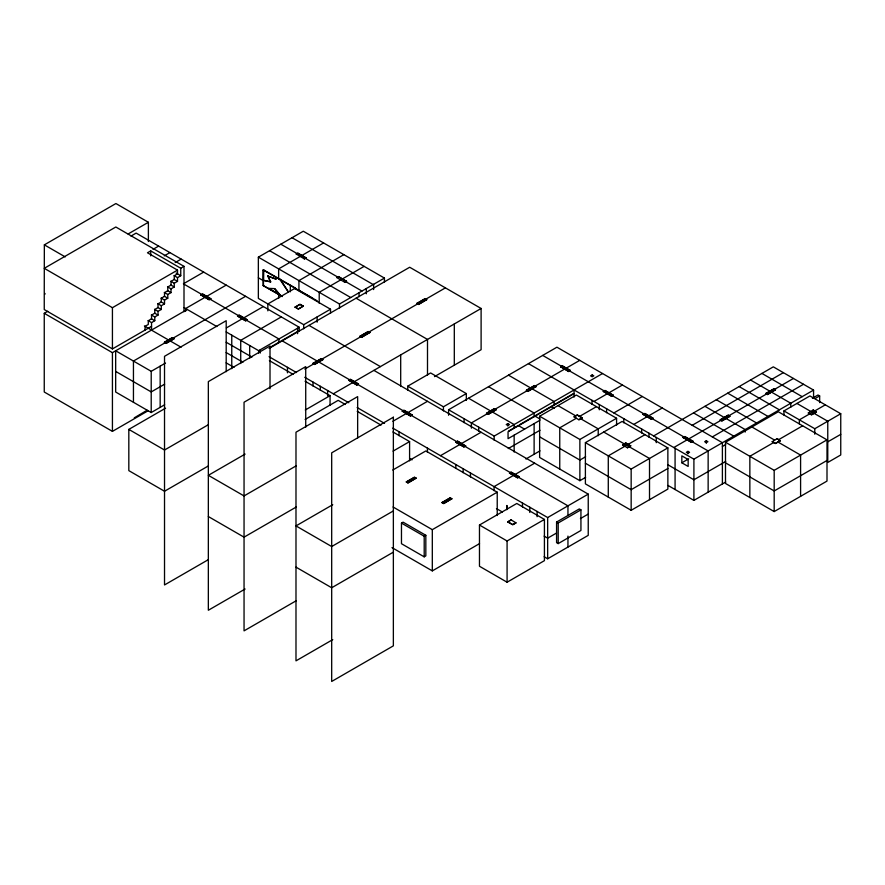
<?xml version="1.0" encoding="UTF-8"?>
<svg xmlns="http://www.w3.org/2000/svg" width="885" height="885" viewBox="0 0 885 885"><rect width="100%" height="100%" fill="white"/><g stroke="black" fill="none" stroke-linecap="round" stroke-linejoin="round"><path stroke-width="1.33" d="M275.965 279.074L267.834 276.12L275.965 279.074L277.27 277.768M134.277 417.842L147.131 410.231M151.545 326.333L112.428 348.911L44.25 309.551L44.25 293.599L45.058 294.063L44.25 292.658L44.35 244.857L115.913 203.539L148.381 222.279L148.381 241.516M128.093 233.983L148.381 222.279M131.002 236.063L136.124 233.098L299.23 327.273L299.23 331.399M153.005 249.36L158.636 246.107M184.003 311.719L184.003 266.363L180.75 268.243L150.727 250.898L147.474 252.778L177.509 270.113L177.509 273.863L174.257 275.733L174.257 279.483L171.015 281.353L171.015 285.103L167.774 286.983L167.774 290.723L164.522 292.603L164.522 296.353L161.28 298.223L161.28 301.973L158.028 303.843L158.028 307.593L154.786 309.462L154.786 313.213L151.545 315.093L151.545 318.832L148.293 320.713L148.293 324.463L145.052 326.333L145.052 330.083M148.293 410.662L112.428 431.371L44.25 392.011L44.25 313.301L47.746 311.288M164.267 255.853L169.898 252.601M175.197 262.546L181.159 259.106M184.003 266.363L115.824 227.002L44.25 268.321L112.428 307.692L177.509 270.113M174.046 275.611L177.509 277.613L180.75 275.733L180.75 268.243M170.794 281.231L174.257 283.233L177.509 281.353L177.509 277.613M167.553 286.851L171.015 288.853L174.257 286.983L174.257 283.233M203.683 272.104L183.394 283.82L278.941 338.988L278.941 342.263M164.3 292.47L167.774 294.473L171.015 292.603L171.015 288.853M161.059 298.101L164.522 300.092L167.774 298.223L167.774 294.473M157.818 303.721L161.28 305.723L164.522 303.843L164.522 300.092M154.565 309.341L158.028 311.343L161.28 309.462L161.28 305.723M151.324 314.96L154.786 316.963L158.028 315.093L158.028 311.343M303.71 328.811L303.71 324.684L258.354 298.4L258.354 257.17L303.29 231.228L384.433 278.078L384.433 282.204M148.072 320.58L151.545 322.583L154.786 320.713L154.786 316.963M201.039 294.948L202.665 294.008L210.774 298.688L209.159 299.816L201.039 294.948L209.159 299.628L210.774 298.688M201.039 295.136L202.665 294.196L210.774 298.876M226.195 285.103L185.618 308.533L185.618 311.277M44.25 313.301L112.428 352.661L187.244 309.462M282.249 296.575L263.144 285.545L263.144 269.991L263.63 269.715L263.464 280.423L270.578 281.895L267.989 276.031M296.243 254.039L297.858 253.099L305.978 257.789L304.351 258.907L296.243 254.039L297.858 253.287L305.978 257.977M323.578 242.944L278.642 268.885L278.642 278.941M305.978 257.789L304.351 258.907M164.367 342.263L172.475 337.583L174.102 338.701L165.982 343.391L164.367 342.451L172.475 337.583M263.144 285.545L282.16 296.154M245.587 296.298L133.447 361.047L133.447 402.277M281.585 281.231L288.311 291.917L279.682 279.162M274.671 288.621L279.704 294.55L274.671 288.621L268.675 288.366L279.704 294.55M237.556 316.022L239.182 315.093L247.291 319.773L245.676 320.901L237.556 316.022L245.676 320.713L247.291 319.773M343.867 254.648L298.931 280.6L298.931 290.656M237.556 316.21L239.182 315.281L247.291 319.961M164.632 404.788L151.213 412.543L115.669 392.022L115.669 350.792L151.213 371.313L165.528 363.049M226.372 327.926L263.365 306.564M336.809 277.459L338.435 276.529L346.555 281.397L344.929 282.337L336.809 277.647L338.435 276.717L346.555 281.397M340.869 279.804L319.219 292.304L319.219 303.301M342.495 278.863L364.144 266.363M295.125 307.062L299.993 304.252L303.234 306.122L298.367 309.119L295.125 307.062L298.367 308.931L303.234 306.122M295.125 307.25L299.993 304.44L303.234 306.31M164.632 384.178L151.213 391.922L115.669 371.401M281.297 316.918L240.72 340.338L240.72 363.536M346.555 281.209L344.929 282.337M317.184 300.823L263.144 269.991M226.151 331.93L258.652 350.692L299.23 327.273M303.71 324.684L330.514 309.208L330.514 313.334M258.354 257.17L339.497 304.02L384.433 278.078M269.615 347.65L297.603 331.488M208.406 465.908L164.522 491.252L128.823 470.632L128.823 429.402L165.584 408.173M269.062 348.436L409.689 267.248L481.108 308.478L481.108 349.708L434.491 376.623M313.036 363.348L321.144 358.668L322.771 359.598L314.651 364.476L313.036 363.348L314.651 364.288L322.771 359.598M360.118 336.156L368.237 331.477L369.853 332.417L361.744 337.285L360.118 336.156L361.744 337.096L369.853 332.417M416.935 303.367L425.043 298.676L426.67 299.617L418.55 304.484L416.935 303.367L418.55 304.296L426.67 299.617M313.036 363.536L321.144 358.856L322.771 359.786M360.118 336.344L368.237 331.665L369.853 332.605M416.935 303.555L425.043 298.865L426.67 299.805M208.406 424.678L164.522 450.022L128.823 429.402M304.772 369.056L445.398 287.868M348.745 380.218L350.36 379.278L358.48 383.968L356.854 385.086L348.745 380.218L356.854 384.909L358.48 383.968M348.745 380.406L350.36 379.466L358.48 384.156M305.281 409.987L330.061 395.672L330.061 405.297M333.324 393.803L481.108 308.478M245.112 454.094L208.34 475.322L244.05 495.932L296.232 465.809M305.126 419.435L338.181 400.352L345.316 404.478M407.731 390.296L407.731 386.17L430.619 372.961L466.318 393.571L466.318 400.44M402.321 411.16L403.947 410.22L412.067 414.899L410.441 416.027L402.321 411.16L410.441 415.839L412.067 414.899M402.321 411.337L403.947 410.408L412.067 415.087M392.874 421.293L427.477 401.314M407.731 386.17L443.44 406.779L466.318 393.571M448.584 415.253L448.584 409.755L556.93 347.197L722.392 442.721L722.392 483.951M296.232 507.028L244.05 537.162L208.34 516.541M393.062 451.129L409.589 441.582L409.589 460.831M208.406 559.619L164.522 584.952L164.522 356.312L226.195 320.713L226.195 371.7M560.625 366.711L562.252 365.77L570.36 370.461L568.745 371.578L560.625 366.711L568.745 371.39L570.36 370.461M560.625 366.899L562.252 365.959L570.36 370.649M486.484 413.262L494.593 408.582L496.219 409.7L488.111 414.39L486.484 413.45L494.593 408.582M526.42 390.208L534.529 385.517L536.155 386.457L528.035 391.336L526.42 390.208L528.035 391.148L536.155 386.457M526.42 390.396L534.529 385.705L536.155 386.645M579.73 360.361L471.384 422.919L471.384 428.163M332.749 504.693L295.988 525.911L331.687 546.532L393.36 510.922M392.774 470.035L425.818 450.952L497.226 492.182L497.226 515.546M465.643 445.841L464.028 446.969L455.908 442.279L457.534 441.15L465.643 446.029L457.534 441.15M440.487 455.675L481.064 432.256M406.348 481.871L414.457 477.192L416.083 478.132L407.963 483L406.348 481.871L407.963 482.812L416.083 478.132M406.348 482.059L414.457 477.38L416.083 478.32M507.846 423.605L506.22 424.546L507.846 425.475L509.472 424.546L507.846 423.605L507.846 426.05M448.584 409.755L494.184 436.084L602.541 373.525M508.798 430.94L518.223 425.497L524.551 429.148M519.406 424.811L573.292 393.703M574.055 393.637L508.056 431.747L508.056 438.672L539.894 420.286M585.616 477.369L579.874 480.688L539.629 457.445L539.629 416.216L576.323 395.031L616.579 418.262L616.579 425.143M245.112 589.023L208.34 610.252L208.34 381.612L270.014 346.013L270.014 388.725M603.327 391.358L604.953 390.429L613.062 395.108L611.447 396.237L603.327 391.358L611.447 396.049L613.062 395.108M603.327 391.546L604.953 390.617L613.062 395.296M508.278 448.562L539.994 430.254M593.957 401.458L622.432 385.019M574.044 416.769L577.297 414.899L582.164 417.897L578.912 419.767L574.044 416.957L577.297 415.087L582.164 417.897M576.478 418.174L559.751 427.831L559.751 469.061M579.73 416.304L596.457 406.646M582.164 417.709L578.912 419.767M401.469 523.101L403.095 522.161L425.829 535.292L425.829 555.902L424.203 556.842L401.469 543.711L401.469 523.101L424.203 536.221L425.829 535.292M442.046 502.492L450.166 497.801L451.792 498.742L443.673 503.62L442.046 502.492L443.673 503.432L451.792 498.742M442.046 502.68L450.166 497.99L451.792 498.93M525.9 459.005L539.994 450.863M509.494 473.033L511.121 472.092L519.23 476.772L517.603 477.9L509.494 473.033L517.603 477.712L519.23 476.772M509.494 473.221L511.121 472.28L519.23 476.96M613.858 412.952L642.333 396.502M296.232 600.738L244.05 630.861L244.05 402.233L305.723 366.622L305.723 427.256M534.651 463.187L494.073 486.617L494.073 490.733M539.629 416.216L579.874 439.458L616.579 418.262M393.36 552.151L331.687 587.762L295.988 567.141M393.04 506.983L432.311 529.661L497.226 492.182M585.394 442.644L622.1 421.448L667.865 447.876L667.865 489.106L631.16 510.291L585.394 483.874L585.394 442.644L631.16 469.061L667.865 447.876M643.13 414.346L644.756 413.406L652.864 418.085L651.238 419.213L643.13 414.346L651.238 419.025L652.864 418.085M643.13 414.534L644.756 413.594L652.864 418.273M633.76 424.435L662.234 407.996M585.616 456.76L579.874 460.067L539.629 436.836M479.471 525.026L516.796 503.476L544.419 519.429L544.419 560.659L507.083 582.208L479.471 566.256L479.471 525.026L507.083 540.978L544.419 519.429M622.575 444.79L625.817 442.92L630.684 445.918L627.443 447.788L622.575 444.978L625.817 443.097L630.684 445.918M644.977 434.668L608.283 455.852L608.283 497.082M630.684 445.73L627.443 447.788M653.661 435.929L773.313 366.844L813.569 390.086L813.569 398.029M507.879 521.763L511.132 519.882L515.999 522.88L512.747 524.761L507.879 521.951L512.747 524.573L515.999 522.88M507.879 521.951L511.132 519.882M391.989 547.616L432.311 570.891L479.526 543.633M692.203 425.298L783.38 372.651M332.749 639.623L295.988 660.852L295.988 432.212L357.651 396.613L357.651 437.942M683.154 437.455L684.78 436.515L692.889 441.195L691.274 442.323L683.154 437.455L691.274 442.135L692.889 441.195M683.154 437.632L684.78 436.703L692.889 441.383M392.785 428.13L547.66 517.548L588.237 494.129L588.237 535.359L547.66 558.778L544.131 556.742M720.191 419.822L728.3 415.131L729.926 416.26L721.817 420.939L720.191 419.999L728.3 415.131M765.779 393.493L773.888 388.814L775.514 389.743L767.406 394.622L765.779 393.493L767.406 394.433L775.514 389.743M765.779 393.681L773.888 389.002L775.514 389.931M673.784 447.544L793.436 378.459M556.577 522.05L579.31 508.919L580.936 509.86L580.936 530.469L558.203 543.6L556.577 542.66L556.577 522.05L558.203 522.98L580.936 509.86M712.325 436.913L803.503 384.267M687.955 451.372L686.329 452.312L687.955 453.253L689.57 452.312L687.955 451.372L687.955 453.817M706.285 440.774L704.67 441.715L706.285 442.655L707.911 441.715L706.285 440.774L706.285 443.219M580.427 518.588L588.237 514.074M667.865 468.486L631.16 489.682L585.394 463.253M556.577 533.013L547.66 538.168L544.131 536.133M681.826 462.789L688.154 466.439L688.154 459.503L681.826 455.863L681.826 462.789L688.707 458.817M528.456 363.635L693.906 459.16L813.569 390.086M725.501 442.234L778.302 411.746L826.999 439.856L826.999 481.086L774.187 511.574L725.501 483.464L725.501 442.234L774.187 470.344L826.999 439.856M722.392 446.471L725.689 444.558M783.944 415.054L783.944 410.928L809.919 395.938L840.75 413.738L840.75 454.967L827.763 462.468L827.763 421.238L796.931 403.438M812.408 398.239L818.028 394.998L819.654 395.938L819.654 402.609M815.162 398.527L819.654 395.938M808.293 412.985L813.16 409.987L816.401 412.056L811.534 414.866L808.293 412.985L811.534 414.678L816.401 411.868M725.689 461.428L693.906 479.781L668.02 464.835M825.329 404.843L799.365 419.833L799.365 423.948M772.196 441.703L777.063 438.706L780.304 440.763L775.437 443.573L772.196 441.703L775.437 443.385L780.304 440.575M773.811 442.456L749.849 456.295L749.849 497.514M778.689 439.646L802.651 425.807M783.944 410.928L814.786 428.727L840.75 413.738M668.02 485.445L693.906 500.39L725.689 482.037M827.763 441.847L840.75 434.358M826.999 460.477L774.187 490.954L725.501 462.844M294.55 288.599L295.557 288.145L263.464 269.803L263.464 285.357M263.63 280.324L270.744 281.795M761.919 373.426L802.164 396.657M816.401 412.056L813.16 409.987M750.524 380.008L790.77 403.239L790.77 407.177M739.13 386.579L779.375 409.821M727.724 393.161L767.981 416.404M716.33 399.743L756.575 422.986M780.304 440.763L777.063 438.706M751.907 426.99L774.629 440.11M777.871 441.98L800.593 455.1L800.593 496.33M704.936 406.326L745.181 429.557L745.181 432.057M693.53 412.908L733.787 436.139M542.693 355.416L708.144 450.941L708.144 492.171M292.05 237.711L373.204 284.561M508.488 375.163L554.087 401.502L554.087 405.164M280.822 244.194L337.627 276.994M345.736 281.673L361.965 291.054M557.981 405.618L575.67 415.839M580.538 418.649L598.227 428.86L598.227 435.73M603.747 432.046L649.513 458.474L649.513 499.693M551.222 406.447L554.386 408.273M356.08 298.201L427.499 339.431L427.499 375.163M269.582 250.687L350.737 297.537M488.52 386.69L534.12 413.029L534.12 416.691M534.728 415.972L539.994 419.014M297.758 289.605L312.516 298.123M330.514 309.208L294.65 288.499L267.834 303.975L267.834 310.845M468.552 398.228L514.152 424.557L514.152 428.218M258.354 277.779L263.144 280.545M308.987 325.381L380.417 366.622M373.901 370.384L588.237 494.129M176.137 273.067L180.75 275.733M282.193 340.858L567.949 505.844L567.949 515.49M174.046 279.361L177.509 281.353M170.794 284.981L174.257 286.983M167.553 290.601L171.015 292.603M164.3 296.221L167.774 298.223M184.003 307.593L216.869 326.565M269.04 356.688L296.486 372.541M304.728 377.298L348.801 402.741M357.142 407.554L384.521 423.362M269.372 360.626L293.167 374.366M305.071 381.247L330.061 395.672M357.219 411.348L381.026 425.099M392.929 431.969L409.589 441.582M161.059 301.84L164.522 303.843M226.151 342.241L251.926 357.12M157.818 307.471L161.28 309.462M44.35 244.857L65.213 256.904M226.151 352.54L242.966 362.253M409.689 458.507L412.056 459.879M496.441 508.598L502.359 512.006M154.565 313.091L158.028 315.093M151.324 318.711L154.786 320.713M226.151 362.85L233.994 367.386M144.388 325.957L151.545 330.083L151.545 322.583M151.457 330.127L181.082 347.23M279.848 279.074L281.74 281.131M267.834 276.12L270.578 281.895M814.786 428.727L814.786 434.225M774.187 470.344L774.187 511.574M729.926 416.26L721.817 420.939M693.906 459.16L693.906 500.39M675.078 448.297L675.078 489.527M656.261 437.433L656.261 442.677M648.959 433.207L648.959 437.146M641.647 428.993L641.647 432.931M631.16 469.061L631.16 510.291M623.803 418.694L623.803 422.82M606.601 408.759L606.601 412.687M599.289 404.545L599.289 409.788M591.988 400.319L591.988 404.257M579.874 439.458L579.874 480.688M574.055 389.964L574.055 397.099M567.949 536.1L567.949 547.063M558.203 522.98L558.203 543.6M547.66 517.548L547.66 558.778M537.084 511.441L537.084 516.696M534.12 423.627L534.12 454.248M529.783 507.227L529.783 512.47M522.471 503.012L522.471 506.95M514.152 435.154L514.152 452.036M507.083 540.978L507.083 582.208M496.219 409.7L488.111 414.39M494.184 436.084L494.184 440.199M478.685 427.134L478.685 431.072M470.455 472.977L470.455 476.915M464.083 418.705L464.083 422.632M464.028 446.969L455.908 442.279M463.143 468.762L463.143 472.69M455.841 464.548L455.841 468.475M454.304 323.954L454.304 365.184M443.44 406.779L443.44 410.905M432.311 529.661L432.311 570.891M427.444 448.142L427.444 452.268M424.203 536.221L424.203 556.842M400.695 354.907L400.695 386.513M399.047 431.747L399.047 435.685M373.625 284.317L373.625 289.561M366.324 288.532L366.324 293.787M359.022 292.747L359.022 296.685M339.497 304.02L339.497 308.146M327.627 390.517L327.627 395.761M320.326 386.302L320.326 390.241M317.107 316.952L317.107 322.195M313.024 382.088L313.024 386.026M297.603 328.213L297.603 333.678M290.324 285.313L290.324 291.796M287.459 367.33L287.459 372.828M278.642 294.495L278.642 298.4M260.279 349.763L260.279 353.038M258.652 350.692L258.652 353.27M249.692 345.515L249.692 358.403M231.759 335.161L231.759 368.669M174.102 338.701L165.982 343.391M160.163 366.147L160.163 407.377M151.213 371.313L151.213 412.543M150.727 250.898L150.727 255.898M112.428 307.692L112.428 348.911M112.428 352.661L112.428 431.371M393.36 417.222L331.687 452.832L331.687 681.461L393.36 645.851L393.36 417.222M592.198 374.908L590.572 375.837L592.198 376.778L593.813 375.837L592.198 374.908M506.851 505.523L506.851 509.572L506.851 505.523"/></g></svg>
